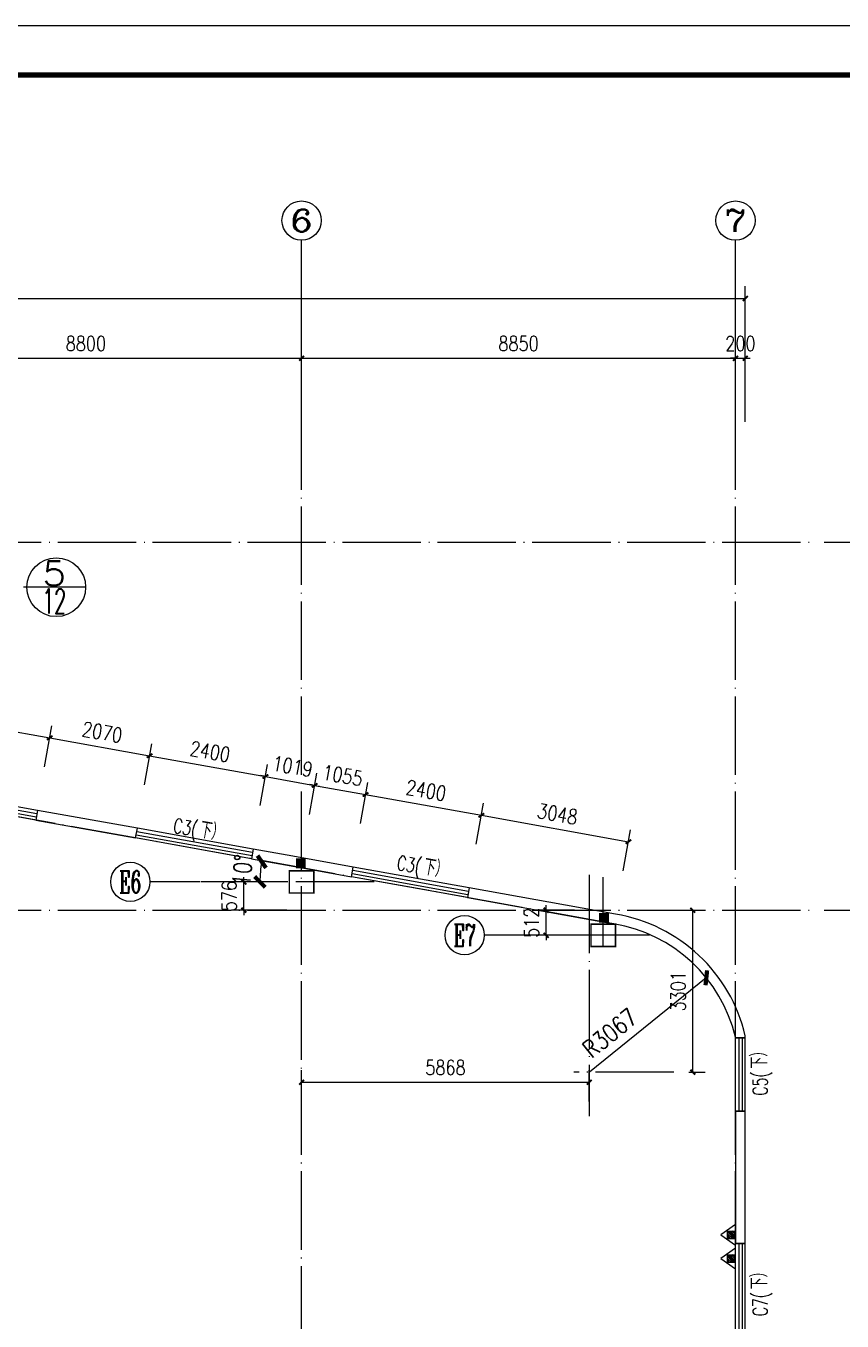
# Model space of a CAD drawing. Header units: millimetres. Extents: x 591771 to 1936534, y -622016 to 355666.
# Drawn here: x 646062 to 662711, y 132063 to 158461 of the extents above; entities that cross this region are included whole.
import ezdxf
from ezdxf.enums import TextEntityAlignment as Align

# ---------------------------------------------------------------- set-up
doc = ezdxf.new("R2010")
doc.units = ezdxf.units.MM
doc.header["$LTSCALE"] = 80
doc.linetypes.add('DOTE', pattern=[2.42, 2, -0.2, 0.02, -0.2])
for name, color, linetype in [('\\M+5BDA8-\\M+5B3DF\\M+5B4E7', 3, 'Continuous'), ('\\M+5BDA8-\\M+5B4B0', 4, 'Continuous'), ('\\M+5BDA8-\\M+5C3C5\\M+5B4B0\\M+5B1E0\\M+5BAC5', 7, 'Continuous'), ('\\M+5BDA8-\\M+5C7BD-\\M+5D7A9', 31, 'Continuous'), ('\\M+5BDA8-\\M+5D6E1', 17, 'DOTE'), ('\\M+5BDA8-\\M+5D6E1-\\M+5B1EA\\M+5D7A2', 3, 'Continuous'), ('\\M+5C1A2\\M+5C3E6\\M+5CFDF\\M+5CCF51', 7, 'Continuous'), ('\\M+5C1A2\\M+5C3E6\\M+5CFF4\\M+5CCF53', 252, 'Continuous'), ('\\M+5CDBC\\M+5BFF2', 252, 'Continuous'), ('AXIS_TEXT', 7, 'Continuous'), ('MHQ', 2, 'Continuous'), ('PUB_TEXT', 7, 'Continuous'), ('WALL', 31, 'Continuous'), ('WINDOW_TEXT', 7, 'Continuous')]:
    doc.layers.add(name, color=color, linetype=linetype)
doc.styles.add('_HZTXT', font='txt.shx', dxfattribs={"width": 0.8, "bigfont": 'hztxt.shx'})
doc.styles.add('A-AXIS-LABEL', font='COMPLEX', dxfattribs={"bigfont": 'GBCBIG'})
doc.styles.add('A-WIN-LABEL', font='SIMPLEX', dxfattribs={"bigfont": 'GBCBIG'})
doc.styles.add('COMPLEX', font='COMPLEX')
doc.styles.add('DIM_FONT', font='SIMPLEX.shx', dxfattribs={"width": 0.8})
doc.styles.add('ROMANS', font='ROMANS.shx', dxfattribs={"width": 0.8, "bigfont": 'hhztxt.shx'})
doc.dimstyles.new('dim1-150', dxfattribs={"dimscale": 180, "dimtxt": 2, "dimasz": 1.2, "dimexe": 1.2, "dimexo": 1.2, "dimgap": 1, "dimtad": 1, "dimdec": 0, "dimdsep": 46, "dimtxsty": 'ROMANS', "dimblk": 'ARCHTICK', "dimcen": 0, "dimadec": 0, "dimazin": 0, "dimtfac": 0.71, "dimtdec": 0, "dimtix": 1, "dimtmove": 0, "dimatfit": 3, "dimldrblk": 'ARCHTICK', "dimfxl": 0, "dimtolj": 1, "dimtzin": 0, "dimarcsym": 0})
doc.dimstyles.new('DIMN', dxfattribs={"dimtxt": 300, "dimasz": 100, "dimexe": 250, "dimexo": 300, "dimgap": 150, "dimtad": 1, "dimdec": 0, "dimzin": 0, "dimdsep": 46, "dimtxsty": 'DIM_FONT', "dimblk": 'ARCHTICK', "dimcen": 0.09, "dimclrt": 7, "dimazin": 2, "dimtfac": 1, "dimtdec": 0, "dimtix": 1, "dimtmove": 2, "dimatfit": 3, "dimldrblk": 'ARCHTICK', "dimfxl": 0, "dimtolj": 1, "dimtzin": 0, "dimarcsym": 0})

# ---------------------------------------------------------------- blocks, each defined once
blk = doc.blocks.new('A$C0A5937B2')
at = {"layer": 'MHQ'}
h = blk.add_hatch(dxfattribs=at)
h.set_pattern_fill('ANSI31', color=256, scale=10, style=0)
h.set_pattern_definition([(45, (9411.13, -1370.382), (-22.45064, 22.45064), [])])
h.paths.add_polyline_path([(363, 204), (162, 204), (162, 27), (363, 27)])
for points in [[(266, 371), (0, 0), (533, 0)], [(162, 204), (363, 204), (363, 27), (162, 27)]]:
    blk.add_lwpolyline(points, close=True, dxfattribs=at)
blk = doc.blocks.new('A$C152640FC')
at = {"layer": 'MHQ', "rotation": 270}
for p in [(0, 1135), (0, 533)]:
    blk.add_blockref('A$C0A5937B2', p, dxfattribs=at)
blk = doc.blocks.new('A$C56224EAA')
at = {"layer": 'MHQ', "xscale": 0.8, "yscale": 0.8, "zscale": 0.8, "rotation": 90}
blk.add_blockref('A$C152640FC', (908, 0), dxfattribs=at)
blk = doc.blocks.new('_ArchTick')
at = {"color": 0, "linetype": 'ByBlock', "const_width": 0.4}
blk.add_lwpolyline([(-0.5, -0.5), (0.5, 0.5)], dxfattribs=at)
blk = doc.blocks.new('*D32')
at = {"layer": '\\M+5C1A2\\M+5C3E6\\M+5CFDF\\M+5CCF51', "color": 0, "lineweight": -2, "transparency": 16777216}
blk.add_arc((613128, 147938), 5623, 169.8236, 180, dxfattribs=at)
at = {"layer": 'Defpoints', "color": 0, "lineweight": -3, "transparency": 16777216}
for p in [(604090, 149561), (607545, 148602), (603990, 147938), (662218, 147938), (660403, 139452)]:
    blk.add_point(p, dxfattribs=at)
at = {"layer": '\\M+5C1A2\\M+5C3E6\\M+5CFDF\\M+5CCF51', "color": 0, "lineweight": -2, "transparency": 16777216, "xscale": 216, "yscale": 216, "zscale": 216}
for p, rotation in [((607594, 148932), 79.8236399644772), ((607506, 147938), 270)]:
    blk.add_blockref('_ArchTick', p, dxfattribs=dict(at, rotation=rotation))
at = {"layer": '\\M+5C1A2\\M+5C3E6\\M+5CFDF\\M+5CCF51', "color": 0, "lineweight": -2, "transparency": 16777216, "insert": (607161, 148470), "char_height": 360, "attachment_point": 5, "rotation": 84.9118, "style": 'ROMANS'}
blk.add_mtext('\\A1;10%%D', dxfattribs=at)
blk = doc.blocks.new('*D34')
at = {"layer": '\\M+5C1A2\\M+5C3E6\\M+5CFDF\\M+5CCF51', "color": 0, "lineweight": -2, "transparency": 16777216}
blk.add_arc((625344, 146008), 2447, 169.8236, 180, dxfattribs=at)
at = {"layer": 'Defpoints', "color": 0, "lineweight": -3, "transparency": 16777216}
for p in [(615138, 147840), (622915, 146297), (621461, 146008), (625344, 146008), (660407, 139714)]:
    blk.add_point(p, dxfattribs=at)
at = {"layer": '\\M+5C1A2\\M+5C3E6\\M+5CFDF\\M+5CCF51', "color": 0, "lineweight": -2, "transparency": 16777216, "xscale": 216, "yscale": 216, "zscale": 216}
for p, rotation in [((622936, 146440), 79.8236399644773), ((622898, 146008), 270)]:
    blk.add_blockref('_ArchTick', p, dxfattribs=dict(at, rotation=rotation))
at = {"layer": '\\M+5C1A2\\M+5C3E6\\M+5CFDF\\M+5CCF51', "color": 0, "lineweight": -2, "transparency": 16777216, "insert": (622540, 146257), "char_height": 360, "attachment_point": 5, "rotation": 84.9118, "style": 'ROMANS'}
blk.add_mtext('\\A1;10%%D', dxfattribs=at)
blk = doc.blocks.new('*D35')
at = {"layer": '\\M+5C1A2\\M+5C3E6\\M+5CFDF\\M+5CCF51', "color": 0, "lineweight": -2, "transparency": 16777216}
blk.add_line((633100, 144175), (633020, 144175), dxfattribs=at)
blk.add_arc((635555, 144175), 2319, 169.8236, 180, dxfattribs=at)
at = {"layer": 'Defpoints', "color": 0, "lineweight": -3, "transparency": 16777216}
for p in [(615138, 147840), (633252, 144449), (633316, 144175), (635555, 144175), (660407, 139714)]:
    blk.add_point(p, dxfattribs=at)
at = {"layer": '\\M+5C1A2\\M+5C3E6\\M+5CFDF\\M+5CCF51', "color": 0, "lineweight": -2, "transparency": 16777216, "xscale": 216, "yscale": 216, "zscale": 216}
for p, rotation in [((633272, 144585), 79.8236399644773), ((633236, 144175), 270)]:
    blk.add_blockref('_ArchTick', p, dxfattribs=dict(at, rotation=rotation))
at = {"layer": '\\M+5C1A2\\M+5C3E6\\M+5CFDF\\M+5CCF51', "color": 0, "lineweight": -2, "transparency": 16777216, "insert": (632878, 144413), "char_height": 360, "attachment_point": 5, "rotation": 84.9118, "style": 'ROMANS'}
blk.add_mtext('\\A1;10%%D', dxfattribs=at)
blk = doc.blocks.new('*D36')
at = {"layer": '\\M+5C1A2\\M+5C3E6\\M+5CFDF\\M+5CCF51', "color": 0, "lineweight": -2, "transparency": 16777216}
blk.add_arc((644374, 142592), 2073, 169.8236, 180, dxfattribs=at)
at = {"layer": 'Defpoints', "color": 0, "lineweight": -3, "transparency": 16777216}
for p in [(615138, 147840), (642315, 142837), (642151, 142592), (644374, 142592), (660507, 139696)]:
    blk.add_point(p, dxfattribs=at)
at = {"layer": '\\M+5C1A2\\M+5C3E6\\M+5CFDF\\M+5CCF51', "color": 0, "lineweight": -2, "transparency": 16777216, "xscale": 216, "yscale": 216, "zscale": 216}
for p, rotation in [((642333, 142958), 79.8236399644773), ((642301, 142592), 270)]:
    blk.add_blockref('_ArchTick', p, dxfattribs=dict(at, rotation=rotation))
at = {"layer": '\\M+5C1A2\\M+5C3E6\\M+5CFDF\\M+5CCF51', "color": 0, "lineweight": -2, "transparency": 16777216, "insert": (641942, 142808), "char_height": 360, "attachment_point": 5, "rotation": 84.9118, "style": 'ROMANS'}
blk.add_mtext('\\A1;10%%D', dxfattribs=at)
blk = doc.blocks.new('*D37')
at = {"layer": '\\M+5C1A2\\M+5C3E6\\M+5CFDF\\M+5CCF51', "color": 0, "lineweight": -2, "transparency": 16777216}
blk.add_arc((653165, 141014), 2329, 169.8236, 180, dxfattribs=at)
at = {"layer": 'Defpoints', "color": 0, "lineweight": -3, "transparency": 16777216}
for p in [(615138, 147840), (650852, 141289), (649817, 141014), (653165, 141014), (660407, 139714)]:
    blk.add_point(p, dxfattribs=at)
at = {"layer": '\\M+5C1A2\\M+5C3E6\\M+5CFDF\\M+5CCF51', "color": 0, "lineweight": -2, "transparency": 16777216, "xscale": 216, "yscale": 216, "zscale": 216}
for p, rotation in [((650873, 141425), 79.8236399644773), ((650836, 141014), 270)]:
    blk.add_blockref('_ArchTick', p, dxfattribs=dict(at, rotation=rotation))
at = {"layer": '\\M+5C1A2\\M+5C3E6\\M+5CFDF\\M+5CCF51', "color": 0, "lineweight": -2, "transparency": 16777216, "insert": (650478, 141253), "char_height": 360, "attachment_point": 5, "rotation": 84.9118, "style": 'ROMANS'}
blk.add_mtext('\\A1;10%%D', dxfattribs=at)
blk = doc.blocks.new('*D81')
at = {"layer": '\\M+5BDA8-\\M+5B3DF\\M+5B4E7', "color": 0, "lineweight": -2, "transparency": 16777216}
blk.add_line((659941, 139060), (657558, 137137), dxfattribs=at)
at = {"layer": 'Defpoints', "color": 0, "lineweight": -3, "transparency": 16777216}
for p in [(659941, 139060), (657554, 137134)]:
    blk.add_point(p, dxfattribs=at)
at = {"layer": '\\M+5BDA8-\\M+5B3DF\\M+5B4E7', "color": 0, "lineweight": -2, "transparency": 16777216, "xscale": 216, "yscale": 216, "zscale": 216, "rotation": 38.91113738284074}
blk.add_blockref('_ArchTick', (659941, 139060), dxfattribs=at)
at = {"layer": '\\M+5BDA8-\\M+5B3DF\\M+5B4E7', "color": 0, "lineweight": -2, "transparency": 16777216, "insert": (657974, 137935), "char_height": 360, "attachment_point": 5, "rotation": 38.9111, "style": 'ROMANS'}
blk.add_mtext('\\A1;R3067', dxfattribs=at)
blk = doc.blocks.new('*D169')
at = {"layer": '\\M+5BDA8-\\M+5B3DF\\M+5B4E7', "color": 0, "lineweight": -2, "transparency": 16777216}
for p, q in [((651686, 136540), (651686, 137181)), ((657554, 136540), (657554, 137181)), ((651686, 136931), (657554, 136931))]:
    blk.add_line(p, q, dxfattribs=at)
at = {"layer": 'Defpoints', "color": 0, "transparency": 16777216}
for p in [(657554, 136931), (651686, 136240), (657554, 136240)]:
    blk.add_point(p, dxfattribs=at)
at = {"layer": '\\M+5BDA8-\\M+5B3DF\\M+5B4E7', "color": 0, "lineweight": -2, "transparency": 16777216, "xscale": 100, "yscale": 100, "zscale": 100, "rotation": 180}
blk.add_blockref('_ArchTick', (651686, 136931), dxfattribs=at)
at = {"layer": '\\M+5BDA8-\\M+5B3DF\\M+5B4E7', "color": 0, "lineweight": -2, "transparency": 16777216, "xscale": 100, "yscale": 100, "zscale": 100}
blk.add_blockref('_ArchTick', (657554, 136931), dxfattribs=at)
at = {"layer": '\\M+5BDA8-\\M+5B3DF\\M+5B4E7', "color": 7, "transparency": 16777216, "insert": (654620, 137231), "char_height": 300, "attachment_point": 5, "style": 'DIM_FONT'}
blk.add_mtext('\\A1;5868', dxfattribs=at)
blk = doc.blocks.new('*D173')
at = {"layer": '\\M+5BDA8-\\M+5B3DF\\M+5B4E7', "color": 0, "lineweight": -2, "transparency": 16777216}
for p, q in [((657254, 140438), (656426, 140438)), ((656676, 140438), (656676, 140538)), ((656676, 139926), (656676, 140438)), ((657254, 139926), (656426, 139926)), ((656676, 139926), (656676, 139826))]:
    blk.add_line(p, q, dxfattribs=at)
at = {"layer": 'Defpoints', "color": 0, "transparency": 16777216}
for p in [(656676, 140438), (657554, 140438), (657554, 139926)]:
    blk.add_point(p, dxfattribs=at)
at = {"layer": '\\M+5BDA8-\\M+5B3DF\\M+5B4E7', "color": 0, "lineweight": -2, "transparency": 16777216, "xscale": 100, "yscale": 100, "zscale": 100}
for p, rotation in [((656676, 140438), 269.9943668590598), ((656676, 139926), 89.99436685905972)]:
    blk.add_blockref('_ArchTick', p, dxfattribs=dict(at, rotation=rotation))
at = {"layer": '\\M+5BDA8-\\M+5B3DF\\M+5B4E7', "color": 7, "transparency": 16777216, "insert": (656376, 140182), "char_height": 300, "attachment_point": 5, "rotation": 89.9944, "style": 'DIM_FONT'}
blk.add_mtext('\\A1;512', dxfattribs=at)
blk = doc.blocks.new('*D174')
at = {"layer": '\\M+5BDA8-\\M+5B3DF\\M+5B4E7', "color": 0, "lineweight": -2, "transparency": 16777216}
for p, q in [((651386, 141014), (650258, 141014)), ((650508, 141014), (650508, 141114)), ((650508, 140438), (650508, 141014)), ((651386, 140438), (650258, 140438)), ((650508, 140438), (650508, 140338))]:
    blk.add_line(p, q, dxfattribs=at)
at = {"layer": 'Defpoints', "color": 0, "transparency": 16777216}
for p in [(650508, 141014), (651686, 141014), (651686, 140438)]:
    blk.add_point(p, dxfattribs=at)
at = {"layer": '\\M+5BDA8-\\M+5B3DF\\M+5B4E7', "color": 0, "lineweight": -2, "transparency": 16777216, "xscale": 100, "yscale": 100, "zscale": 100}
for p, rotation in [((650508, 141014), 270), ((650508, 140438), 90)]:
    blk.add_blockref('_ArchTick', p, dxfattribs=dict(at, rotation=rotation))
at = {"layer": '\\M+5BDA8-\\M+5B3DF\\M+5B4E7', "color": 7, "transparency": 16777216, "insert": (650208, 140726), "char_height": 300, "attachment_point": 5, "rotation": 90, "style": 'DIM_FONT'}
blk.add_mtext('\\A1;576', dxfattribs=at)
blk = doc.blocks.new('*D177')
at = {"layer": '\\M+5BDA8-\\M+5B3DF\\M+5B4E7', "color": 0, "lineweight": -2, "transparency": 16777216}
for p, q in [((659581, 140438), (659915, 140438)), ((659665, 137137), (659665, 140438)), ((659581, 137137), (659915, 137137))]:
    blk.add_line(p, q, dxfattribs=at)
at = {"layer": 'Defpoints', "color": 0, "transparency": 16777216}
for p in [(659281, 140438), (659665, 140438), (659281, 137137)]:
    blk.add_point(p, dxfattribs=at)
at = {"layer": '\\M+5BDA8-\\M+5B3DF\\M+5B4E7', "color": 0, "lineweight": -2, "transparency": 16777216, "xscale": 100, "yscale": 100, "zscale": 100}
for p, rotation in [((659665, 140438), 90), ((659665, 137137), 270)]:
    blk.add_blockref('_ArchTick', p, dxfattribs=dict(at, rotation=rotation))
at = {"layer": '\\M+5BDA8-\\M+5B3DF\\M+5B4E7', "color": 7, "transparency": 16777216, "insert": (659365, 138787), "char_height": 300, "attachment_point": 5, "rotation": 90, "style": 'DIM_FONT'}
blk.add_mtext('\\A1;3301', dxfattribs=at)
blk = doc.blocks.new('*D284')
at = {"layer": '\\M+5BDA8-\\M+5B3DF\\M+5B4E7', "color": 0, "lineweight": -2, "transparency": 16777216}
for p, q in [((644079, 143785), (644230, 144622)), ((644186, 144376), (646548, 143952)), ((646442, 143361), (646592, 144198))]:
    blk.add_line(p, q, dxfattribs=at)
at = {"layer": 'Defpoints', "color": 0, "transparency": 16777216}
for p in [(646548, 143952), (644026, 143490), (646389, 143066)]:
    blk.add_point(p, dxfattribs=at)
at = {"layer": '\\M+5BDA8-\\M+5B3DF\\M+5B4E7', "color": 0, "lineweight": -2, "transparency": 16777216, "xscale": 100, "yscale": 100, "zscale": 100}
for p, rotation in [((644186, 144376), 169.8237537539224), ((646548, 143952), 349.8237537539225)]:
    blk.add_blockref('_ArchTick', p, dxfattribs=dict(at, rotation=rotation))
at = {"layer": '\\M+5BDA8-\\M+5B3DF\\M+5B4E7', "color": 7, "transparency": 16777216, "insert": (645420, 144459), "char_height": 300, "attachment_point": 5, "rotation": 349.8238, "style": 'DIM_FONT'}
blk.add_mtext('\\A1;2400', dxfattribs=at)
blk = doc.blocks.new('*D285')
at = {"layer": '\\M+5BDA8-\\M+5B3DF\\M+5B4E7', "color": 0, "lineweight": -2, "transparency": 16777216}
for p, q in [((646442, 143361), (646592, 144198)), ((646548, 143952), (648585, 143586)), ((648479, 142995), (648629, 143832))]:
    blk.add_line(p, q, dxfattribs=at)
at = {"layer": 'Defpoints', "color": 0, "transparency": 16777216}
for p in [(648585, 143586), (646389, 143066), (648426, 142700)]:
    blk.add_point(p, dxfattribs=at)
at = {"layer": '\\M+5BDA8-\\M+5B3DF\\M+5B4E7', "color": 0, "lineweight": -2, "transparency": 16777216, "xscale": 100, "yscale": 100, "zscale": 100}
for p, rotation in [((646548, 143952), 169.8237537539225), ((648585, 143586), 349.8237537539225)]:
    blk.add_blockref('_ArchTick', p, dxfattribs=dict(at, rotation=rotation))
at = {"layer": '\\M+5BDA8-\\M+5B3DF\\M+5B4E7', "color": 7, "transparency": 16777216, "insert": (647620, 144065), "char_height": 300, "attachment_point": 5, "rotation": 349.8238, "style": 'DIM_FONT'}
blk.add_mtext('\\A1;2070', dxfattribs=at)
blk = doc.blocks.new('*D286')
at = {"layer": '\\M+5BDA8-\\M+5B3DF\\M+5B4E7', "color": 0, "lineweight": -2, "transparency": 16777216}
for p, q in [((648479, 142995), (648629, 143832)), ((648585, 143586), (650948, 143162)), ((650841, 142571), (650992, 143408))]:
    blk.add_line(p, q, dxfattribs=at)
at = {"layer": 'Defpoints', "color": 0, "transparency": 16777216}
for p in [(650948, 143162), (648426, 142700), (650788, 142276)]:
    blk.add_point(p, dxfattribs=at)
at = {"layer": '\\M+5BDA8-\\M+5B3DF\\M+5B4E7', "color": 0, "lineweight": -2, "transparency": 16777216, "xscale": 100, "yscale": 100, "zscale": 100}
for p, rotation in [((648585, 143586), 169.8237537539224), ((650948, 143162), 349.8237537539225)]:
    blk.add_blockref('_ArchTick', p, dxfattribs=dict(at, rotation=rotation))
at = {"layer": '\\M+5BDA8-\\M+5B3DF\\M+5B4E7', "color": 7, "transparency": 16777216, "insert": (649819, 143670), "char_height": 300, "attachment_point": 5, "rotation": 349.8238, "style": 'DIM_FONT'}
blk.add_mtext('\\A1;2400', dxfattribs=at)
blk = doc.blocks.new('*D287')
at = {"layer": '\\M+5BDA8-\\M+5B3DF\\M+5B4E7', "color": 0, "lineweight": -2, "transparency": 16777216}
for p, q in [((650841, 142571), (650992, 143408)), ((650948, 143162), (650849, 143180)), ((650948, 143162), (651951, 142982)), ((651845, 142391), (651995, 143228)), ((651951, 142982), (652049, 142965))]:
    blk.add_line(p, q, dxfattribs=at)
at = {"layer": 'Defpoints', "color": 0, "transparency": 16777216}
for p in [(651951, 142982), (650788, 142276), (651792, 142096)]:
    blk.add_point(p, dxfattribs=at)
at = {"layer": '\\M+5BDA8-\\M+5B3DF\\M+5B4E7', "color": 0, "lineweight": -2, "transparency": 16777216, "xscale": 100, "yscale": 100, "zscale": 100}
for p, rotation in [((650948, 143162), 349.8237537539221), ((651951, 142982), 169.8237537539221)]:
    blk.add_blockref('_ArchTick', p, dxfattribs=dict(at, rotation=rotation))
at = {"layer": '\\M+5BDA8-\\M+5B3DF\\M+5B4E7', "color": 7, "transparency": 16777216, "insert": (651502, 143368), "char_height": 300, "attachment_point": 5, "rotation": 349.8238, "style": 'DIM_FONT'}
blk.add_mtext('\\A1;1019', dxfattribs=at)
blk = doc.blocks.new('*D288')
at = {"layer": '\\M+5BDA8-\\M+5B3DF\\M+5B4E7', "color": 0, "lineweight": -2, "transparency": 16777216}
for p, q in [((651845, 142391), (651995, 143228)), ((651951, 142982), (651852, 143000)), ((651951, 142982), (652990, 142796)), ((652884, 142205), (653034, 143042)), ((652990, 142796), (653088, 142778))]:
    blk.add_line(p, q, dxfattribs=at)
at = {"layer": 'Defpoints', "color": 0, "transparency": 16777216}
for p in [(652990, 142796), (651792, 142096), (652831, 141910)]:
    blk.add_point(p, dxfattribs=at)
at = {"layer": '\\M+5BDA8-\\M+5B3DF\\M+5B4E7', "color": 0, "lineweight": -2, "transparency": 16777216, "xscale": 100, "yscale": 100, "zscale": 100}
for p, rotation in [((651951, 142982), 349.8237537539219), ((652990, 142796), 169.823753753922)]:
    blk.add_blockref('_ArchTick', p, dxfattribs=dict(at, rotation=rotation))
at = {"layer": '\\M+5BDA8-\\M+5B3DF\\M+5B4E7', "color": 7, "transparency": 16777216, "insert": (652523, 143184), "char_height": 300, "attachment_point": 5, "rotation": 349.8238, "style": 'DIM_FONT'}
blk.add_mtext('\\A1;1055', dxfattribs=at)
blk = doc.blocks.new('*D289')
at = {"layer": '\\M+5BDA8-\\M+5B3DF\\M+5B4E7', "color": 0, "lineweight": -2, "transparency": 16777216}
for p, q in [((652884, 142205), (653034, 143042)), ((652990, 142796), (655352, 142372)), ((655246, 141781), (655396, 142618))]:
    blk.add_line(p, q, dxfattribs=at)
at = {"layer": 'Defpoints', "color": 0, "transparency": 16777216}
for p in [(655352, 142372), (652831, 141910), (655193, 141486)]:
    blk.add_point(p, dxfattribs=at)
at = {"layer": '\\M+5BDA8-\\M+5B3DF\\M+5B4E7', "color": 0, "lineweight": -2, "transparency": 16777216, "xscale": 100, "yscale": 100, "zscale": 100}
for p, rotation in [((652990, 142796), 169.8237537539227), ((655352, 142372), 349.8237537539227)]:
    blk.add_blockref('_ArchTick', p, dxfattribs=dict(at, rotation=rotation))
at = {"layer": '\\M+5BDA8-\\M+5B3DF\\M+5B4E7', "color": 7, "transparency": 16777216, "insert": (654224, 142879), "char_height": 300, "attachment_point": 5, "rotation": 349.8238, "style": 'DIM_FONT'}
blk.add_mtext('\\A1;2400', dxfattribs=at)
blk = doc.blocks.new('*D290')
at = {"layer": '\\M+5BDA8-\\M+5B3DF\\M+5B4E7', "color": 0, "lineweight": -2, "transparency": 16777216}
for p, q in [((655246, 141781), (655396, 142618)), ((655352, 142372), (658352, 141833)), ((658246, 141242), (658396, 142079))]:
    blk.add_line(p, q, dxfattribs=at)
at = {"layer": 'Defpoints', "color": 0, "transparency": 16777216}
for p in [(658352, 141833), (655193, 141486), (658193, 140947)]:
    blk.add_point(p, dxfattribs=at)
at = {"layer": '\\M+5BDA8-\\M+5B3DF\\M+5B4E7', "color": 0, "lineweight": -2, "transparency": 16777216, "xscale": 100, "yscale": 100, "zscale": 100}
for p, rotation in [((655352, 142372), 169.8237537539224), ((658352, 141833), 349.8237537539225)]:
    blk.add_blockref('_ArchTick', p, dxfattribs=dict(at, rotation=rotation))
at = {"layer": '\\M+5BDA8-\\M+5B3DF\\M+5B4E7', "color": 7, "transparency": 16777216, "insert": (656905, 142398), "char_height": 300, "attachment_point": 5, "rotation": 349.8238, "style": 'DIM_FONT'}
blk.add_mtext('\\A1;3048', dxfattribs=at)
blk = doc.blocks.new('*D567')
at = {"layer": '\\M+5BDA8-\\M+5B3DF\\M+5B4E7', "color": 0, "lineweight": -2, "transparency": 16777216}
for p, q in [((606236, 150693), (606236, 153156)), ((660736, 150693), (660736, 153156)), ((606236, 152906), (660736, 152906))]:
    blk.add_line(p, q, dxfattribs=at)
at = {"layer": 'Defpoints', "color": 0, "transparency": 16777216}
for p in [(660736, 152906), (606236, 150393), (660736, 150393)]:
    blk.add_point(p, dxfattribs=at)
at = {"layer": '\\M+5BDA8-\\M+5B3DF\\M+5B4E7', "color": 0, "lineweight": -2, "transparency": 16777216, "xscale": 100, "yscale": 100, "zscale": 100, "rotation": 180}
blk.add_blockref('_ArchTick', (606236, 152906), dxfattribs=at)
at = {"layer": '\\M+5BDA8-\\M+5B3DF\\M+5B4E7', "color": 0, "lineweight": -2, "transparency": 16777216, "xscale": 100, "yscale": 100, "zscale": 100}
blk.add_blockref('_ArchTick', (660736, 152906), dxfattribs=at)
at = {"layer": '\\M+5BDA8-\\M+5B3DF\\M+5B4E7', "color": 7, "transparency": 16777216, "insert": (633486, 153206), "char_height": 300, "attachment_point": 5, "style": 'DIM_FONT'}
blk.add_mtext('\\A1;54500', dxfattribs=at)
blk = doc.blocks.new('*D572')
at = {"layer": '\\M+5BDA8-\\M+5B3DF\\M+5B4E7', "color": 0, "lineweight": -2, "transparency": 16777216}
for p, q in [((660536, 150393), (660536, 151937)), ((660736, 150393), (660736, 151937)), ((660536, 151687), (660436, 151687)), ((660536, 151687), (660736, 151687)), ((660736, 151687), (660836, 151687))]:
    blk.add_line(p, q, dxfattribs=at)
at = {"layer": 'Defpoints', "color": 0, "transparency": 16777216}
for p in [(660736, 151687), (660536, 150093), (660736, 150093)]:
    blk.add_point(p, dxfattribs=at)
at = {"layer": '\\M+5BDA8-\\M+5B3DF\\M+5B4E7', "color": 0, "lineweight": -2, "transparency": 16777216, "xscale": 100, "yscale": 100, "zscale": 100}
blk.add_blockref('_ArchTick', (660536, 151687), dxfattribs=at)
at = {"layer": '\\M+5BDA8-\\M+5B3DF\\M+5B4E7', "color": 0, "lineweight": -2, "transparency": 16777216, "xscale": 100, "yscale": 100, "zscale": 100, "rotation": 180}
blk.add_blockref('_ArchTick', (660736, 151687), dxfattribs=at)
at = {"layer": '\\M+5BDA8-\\M+5B3DF\\M+5B4E7', "color": 7, "transparency": 16777216, "insert": (660636, 151987), "char_height": 300, "attachment_point": 5, "style": 'DIM_FONT'}
blk.add_mtext('\\A1;200', dxfattribs=at)
blk = doc.blocks.new('*D579')
at = {"layer": '\\M+5BDA8-\\M+5D6E1-\\M+5B1EA\\M+5D7A2', "color": 0, "lineweight": -2, "transparency": 16777216}
for p, q in [((662348, 140438), (665281, 140438)), ((665031, 131538), (665031, 140438)), ((662348, 131538), (665281, 131538))]:
    blk.add_line(p, q, dxfattribs=at)
at = {"layer": 'Defpoints', "color": 0, "transparency": 16777216}
for p in [(662048, 140438), (665031, 140438), (662048, 131538)]:
    blk.add_point(p, dxfattribs=at)
at = {"layer": '\\M+5BDA8-\\M+5D6E1-\\M+5B1EA\\M+5D7A2', "color": 0, "lineweight": -2, "transparency": 16777216, "xscale": 100, "yscale": 100, "zscale": 100}
for p, rotation in [((665031, 140438), 90), ((665031, 131538), 270)]:
    blk.add_blockref('_ArchTick', p, dxfattribs=dict(at, rotation=rotation))
at = {"layer": '\\M+5BDA8-\\M+5D6E1-\\M+5B1EA\\M+5D7A2', "color": 7, "transparency": 16777216, "insert": (664731, 135988), "char_height": 300, "attachment_point": 5, "rotation": 90, "style": 'DIM_FONT'}
blk.add_mtext('\\A1;8900', dxfattribs=at)
blk = doc.blocks.new('*D580')
at = {"layer": '\\M+5BDA8-\\M+5D6E1-\\M+5B1EA\\M+5D7A2', "color": 0, "lineweight": -2, "transparency": 16777216}
for p, q in [((662348, 147938), (665281, 147938)), ((665031, 140438), (665031, 147938)), ((662348, 140438), (665281, 140438))]:
    blk.add_line(p, q, dxfattribs=at)
at = {"layer": 'Defpoints', "color": 0, "transparency": 16777216}
for p in [(662048, 147938), (665031, 147938), (662048, 140438)]:
    blk.add_point(p, dxfattribs=at)
at = {"layer": '\\M+5BDA8-\\M+5D6E1-\\M+5B1EA\\M+5D7A2', "color": 0, "lineweight": -2, "transparency": 16777216, "xscale": 100, "yscale": 100, "zscale": 100}
for p, rotation in [((665031, 147938), 90), ((665031, 140438), 270)]:
    blk.add_blockref('_ArchTick', p, dxfattribs=dict(at, rotation=rotation))
at = {"layer": '\\M+5BDA8-\\M+5D6E1-\\M+5B1EA\\M+5D7A2', "color": 7, "transparency": 16777216, "insert": (664731, 144188), "char_height": 300, "attachment_point": 5, "rotation": 90, "style": 'DIM_FONT'}
blk.add_mtext('\\A1;7500', dxfattribs=at)
blk = doc.blocks.new('*D596')
at = {"layer": '\\M+5BDA8-\\M+5B3DF\\M+5B4E7', "color": 0, "lineweight": -2, "transparency": 16777216}
for p, q in [((642886, 150393), (642886, 151937)), ((651686, 150393), (651686, 151937)), ((642886, 151687), (651686, 151687))]:
    blk.add_line(p, q, dxfattribs=at)
at = {"layer": 'Defpoints', "color": 0, "transparency": 16777216}
for p in [(651686, 151687), (642886, 150093), (651686, 150093)]:
    blk.add_point(p, dxfattribs=at)
at = {"layer": '\\M+5BDA8-\\M+5B3DF\\M+5B4E7', "color": 0, "lineweight": -2, "transparency": 16777216, "xscale": 100, "yscale": 100, "zscale": 100, "rotation": 180}
blk.add_blockref('_ArchTick', (642886, 151687), dxfattribs=at)
at = {"layer": '\\M+5BDA8-\\M+5B3DF\\M+5B4E7', "color": 0, "lineweight": -2, "transparency": 16777216, "xscale": 100, "yscale": 100, "zscale": 100}
blk.add_blockref('_ArchTick', (651686, 151687), dxfattribs=at)
at = {"layer": '\\M+5BDA8-\\M+5B3DF\\M+5B4E7', "color": 7, "transparency": 16777216, "insert": (647286, 151987), "char_height": 300, "attachment_point": 5, "style": 'DIM_FONT'}
blk.add_mtext('\\A1;8800', dxfattribs=at)
blk = doc.blocks.new('*D597')
at = {"layer": '\\M+5BDA8-\\M+5B3DF\\M+5B4E7', "color": 0, "lineweight": -2, "transparency": 16777216}
for p, q in [((651686, 150393), (651686, 151937)), ((660536, 150393), (660536, 151937)), ((651686, 151687), (660536, 151687))]:
    blk.add_line(p, q, dxfattribs=at)
at = {"layer": 'Defpoints', "color": 0, "transparency": 16777216}
for p in [(660536, 151687), (651686, 150093), (660536, 150093)]:
    blk.add_point(p, dxfattribs=at)
at = {"layer": '\\M+5BDA8-\\M+5B3DF\\M+5B4E7', "color": 0, "lineweight": -2, "transparency": 16777216, "xscale": 100, "yscale": 100, "zscale": 100, "rotation": 180}
blk.add_blockref('_ArchTick', (651686, 151687), dxfattribs=at)
at = {"layer": '\\M+5BDA8-\\M+5B3DF\\M+5B4E7', "color": 0, "lineweight": -2, "transparency": 16777216, "xscale": 100, "yscale": 100, "zscale": 100}
blk.add_blockref('_ArchTick', (660536, 151687), dxfattribs=at)
at = {"layer": '\\M+5BDA8-\\M+5B3DF\\M+5B4E7', "color": 7, "transparency": 16777216, "insert": (656111, 151987), "char_height": 300, "attachment_point": 5, "style": 'DIM_FONT'}
blk.add_mtext('\\A1;8850', dxfattribs=at)
blk = doc.blocks.new('_AXISO')
blk.add_circle((0, 0), 0.5)
at = {"layer": 'AXIS_TEXT', "style": 'COMPLEX'}
blk.add_attdef('A', text='', height=0.56, dxfattribs=at).set_placement((-0.25, -0.28), (0.25, -0.28), align=Align.FIT)
blk = doc.blocks.new('\\M+5B6FE\\M+5CEAC\\M+5B4B0\\M+5BFE2$\\M+5CFB5\\M+5CDB3\\M+5CDBC\\M+5BFE2$00000001')
at = {"color": 0}
for points in [[(-0.5, 0.5), (-0.5, -0.5)], [(-0.5, 0.5), (0.5, 0.5)], [(0.5, -0.5), (0.5, 0.5)], [(0.5, 0.167), (-0.5, 0.167)], [(0.5, -0.167), (-0.5, -0.167)], [(-0.5, -0.5), (0.5, -0.5)]]:
    blk.add_lwpolyline(points, dxfattribs=at)

msp = doc.modelspace()

# ---------------------------------------------------------------- hatches: boundary and pattern name
at = {"layer": '\\M+5C1A2\\M+5C3E6\\M+5CFF4\\M+5CCF53'}
for points in [[(651568.2, 141294.5), (651768.2, 141294.5), (651768.2, 141494.5), (651568.2, 141494.5)], [(657753.1, 140181.3), (657953.1, 140181.3), (657953.1, 140381.3), (657753.1, 140381.3)]]:
    msp.add_hatch(color=256, dxfattribs=at).paths.add_polyline_path(points)

# ---------------------------------------------------------------- linework, layer by layer
at = {"layer": '\\M+5BDA8-\\M+5B3DF\\M+5B4E7'}
for p, q in [((647281.2, 147021.5), (646014.5, 147021.5)), ((649606.8, 141013.9), (648597.9, 141013.9)), ((656425.8, 139926.4), (655416.9, 139926.4))]:
    msp.add_line(p, q, dxfattribs=at)
msp.add_circle((646681.2, 147021.5), 600, dxfattribs=at)
at = {"layer": '\\M+5BDA8-\\M+5C7BD-\\M+5D7A9'}
for p, q in [((646298.3, 142473), (646263, 142276.1)), ((648335.8, 142107.2), (646298.3, 142473)), ((646263, 142276.1), (648300.5, 141910.4)), ((648300.5, 141910.4), (648335.8, 142107.2)), ((650698.1, 141683.2), (650662.7, 141486.3)), ((651505.9, 141538.2), (650698.1, 141683.2)), ((652740.2, 141316.6), (651505.9, 141538.2)), ((650662.7, 141486.3), (651470.6, 141341.3)), ((651470.6, 141341.3), (652704.9, 141119.8)), ((652704.9, 141119.8), (652740.2, 141316.6)), ((655102.5, 140892.6), (655067.2, 140695.7)), ((658088.1, 140356.7), (655102.5, 140892.6)), ((655067.2, 140695.7), (658054.1, 140159.6)), ((660536.3, 137851.3), (660536.3, 137839.7)), ((660536.3, 137839.7), (660736.3, 137839.7)), ((660736.3, 137839.7), (660736.3, 137874.7)), ((660536.3, 136339.7), (660536.3, 133642.6)), ((660736.3, 136339.7), (660536.3, 136339.7)), ((660736.3, 133642.6), (660736.3, 136339.7)), ((660536.3, 133642.6), (660736.3, 133642.6))]:
    msp.add_line(p, q, dxfattribs=at)
for radius, start, end in [(3267.4, 13.11641, 80.595), (3067.4, 13.53921, 80.61975)]:
    msp.add_arc((657554.2, 137133.2), radius, start, end, dxfattribs=at)
at = {"layer": '\\M+5BDA8-\\M+5D6E1', "ltscale": 10}
for p, q in [((651685.9, 112220.5), (651685.9, 150092.6)), ((660536.3, 112220.5), (660536.3, 150092.6)), ((604119.3, 147938.2), (662047.7, 147938.2)), ((658089.8, 140153.1), (615268.1, 147839.7)), ((653165.1, 141013.9), (649606.8, 141013.9)), ((657554.3, 141159.6), (657553.9, 136240)), ((657839.7, 139699.5), (657839.7, 141113.6)), ((604119.3, 140438.2), (662047.7, 140438.2)), ((658780.9, 139926.3), (656726.5, 139926.3)), ((659281.1, 137136.8), (657241.6, 137136.8))]:
    msp.add_line(p, q, dxfattribs=at)
at = {"layer": '\\M+5BDA8-\\M+5D6E1-\\M+5B1EA\\M+5D7A2'}
for p, q in [((651685.9, 150092.6), (651685.9, 154092.6)), ((660536.3, 150092.6), (660536.3, 154092.6))]:
    msp.add_line(p, q, dxfattribs=at)
for centre in [(648191.9, 141015.9), (655011, 139928.4)]:
    msp.add_circle(centre, 400, dxfattribs=at)
at = {"layer": '\\M+5C1A2\\M+5C3E6\\M+5CFF4\\M+5CCF53'}
msp.add_line((651940.3, 141257), (651440.3, 141346.8), dxfattribs=at)
at = {"layer": '\\M+5C1A2\\M+5C3E6\\M+5CFF4\\M+5CCF53', "const_width": 30}
for points in [[(651935.5, 140787.1), (651935.5, 141240.6), (651435.5, 141240.6), (651435.5, 140787.1), (651935.5, 140787.1)], [(658089.7, 139699.5), (658089.7, 140153.1), (657589.7, 140153.1), (657589.7, 139699.5), (658089.7, 139699.5)]]:
    msp.add_lwpolyline(points, dxfattribs=at)
at = {"layer": '\\M+5CDBC\\M+5BFF2', "color": 2}
msp.add_lwpolyline([(595259.9, 99060.8), (679359.9, 99060.8), (679359.9, 158460.8), (595259.9, 158460.8)], close=True, dxfattribs=at)
at = {"layer": '\\M+5CDBC\\M+5BFF2', "color": 2, "const_width": 112.5}
msp.add_lwpolyline([(596260, 100060.8), (678359.9, 100060.8), (678359.9, 157460.8), (596260, 157460.8)], close=True, dxfattribs=at)
at = {"layer": 'WALL'}
for p, q in [((651497.9, 141496.6), (651497.8, 141496.6)), ((651957.6, 141216.3), (651957.7, 141216.3))]:
    msp.add_line(p, q, dxfattribs=at)

# ---------------------------------------------------------------- block references
at = {"layer": '\\M+5BDA8-\\M+5B4B0'}
for p, xscale, yscale, zscale, rotation in [((645099.5, 142586.5), -2400, 199.9999999999999, 199.9999999999999, 349.8236399644778), ((649499.3, 141796.8), -2400, 199.9999999999999, 199.9999999999999, 349.8236399644778), ((653903.7, 141006.2), -2400, 200, 200, 349.8236399644784), ((660636.3, 137089.7), -1500, -200, 200, 269.9999999941269), ((660636.3, 132592.6), -2100, -200, 200, 269.9999999941269)]:
    msp.add_blockref('\\M+5B6FE\\M+5CEAC\\M+5B4B0\\M+5BFE2$\\M+5CFB5\\M+5CDB3\\M+5CDBC\\M+5BFE2$00000001', p, dxfattribs=dict(at, xscale=xscale, yscale=yscale, zscale=zscale, rotation=rotation))
at = {"layer": '\\M+5BDA8-\\M+5D6E1-\\M+5B1EA\\M+5D7A2'}
ref = msp.add_blockref('_AXISO', (651685.9, 154492.6), dxfattribs=dict(at, xscale=800, yscale=800, zscale=800))
ref.add_attrib('A', '6', dxfattribs={"layer": 'AXIS_TEXT', "height": 452.5, "style": 'A-AXIS-LABEL', "width": 1.5}).set_placement((651459.6, 154266.3), (651912.2, 154266.3), align=Align.FIT)
ref = msp.add_blockref('_AXISO', (660536.3, 154492.6), dxfattribs=dict(at, xscale=800, yscale=800, zscale=800))
ref.add_attrib('A', '7', dxfattribs={"layer": 'AXIS_TEXT', "height": 452.5, "style": 'A-AXIS-LABEL', "width": 1.5}).set_placement((660310, 154266.3), (660762.5, 154266.3), align=Align.FIT)
at = {"layer": 'WALL', "rotation": 89.99999999999999}
msp.add_blockref('A$C56224EAA', (660536.3, 133126.6), dxfattribs=at)

# ---------------------------------------------------------------- texts
at = {"layer": '\\M+5BDA8-\\M+5C3C5\\M+5B4B0\\M+5B1E0\\M+5BAC5', "style": 'A-WIN-LABEL', "width": 0.705882}
for s, rotation, p in [('C3(', 349.82364, (649047.4, 142022.3)), ('C3(', 349.82364, (653610.5, 141265.3)), ('C5(', 90, (661186.3, 136658.9)), ('C7(', 90, (661186.3, 132161.8))]:
    msp.add_text(s, height=297.5, rotation=rotation, dxfattribs=at).set_placement(p)
at = {"layer": '\\M+5BDA8-\\M+5C3C5\\M+5B4B0\\M+5B1E0\\M+5BAC5', "style": 'A-WIN-LABEL'}
for rotation, p in [(349.82364, (649588.8, 141925.1)), (349.82364, (654151.8, 141168.1)), (90, (661186.3, 137208.9)), (90, (661186.3, 132711.8))]:
    msp.add_text('下）', height=337.59, rotation=rotation, dxfattribs=at).set_placement(p)
at = {"layer": 'PUB_TEXT', "style": 'A-AXIS-LABEL', "width": 0.6}
for s, p, p2 in [('E6', (647965.7, 140789.6), (648418.2, 140789.6)), ('E7', (654784.7, 139702.1), (655237.2, 139702.1))]:
    msp.add_text(s, height=452.55, dxfattribs=at).set_placement(p, p2, align=Align.FIT)
at = {"layer": 'WINDOW_TEXT', "style": '_HZTXT'}
for s, width, p, p2 in [('5', 1.448972, (646399.5, 147052.6), (646882.5, 147052.6)), ('12', 0.676187, (646398.1, 146486.2), (646881.1, 146486.2))]:
    msp.add_text(s, height=500, dxfattribs=dict(at, width=width)).set_placement(p, p2, align=Align.FIT)

# ---------------------------------------------------------------- dimensions: what is measured, and where the dimension line sits
at = {"layer": '\\M+5BDA8-\\M+5B3DF\\M+5B4E7'}
for p1, p2, distance, picture, middle in [((606235.7951, 150392.6181), (660736.2754, 150392.6181), 2513.4381, '*D567', (633486.0352, 153206.0563)), ((642885.9, 150092.6), (651685.9, 150092.6), 1594, '*D596', (647285.9, 151986.7)), ((651685.9, 150092.6), (660536.3, 150092.6), 1594, '*D597', (656111.1, 151986.7)), ((660536.3, 150092.6), (660736.3, 150092.6), 1594, '*D572', (660636.3, 151986.7)), ((644026.4, 143489.9), (646388.7, 143065.9), 900.4, '*D284', (645419.6, 144459.4)), ((646388.7, 143065.9), (648426.2, 142700.1), 900.4, '*D285', (647619.5, 144064.5)), ((648426.2, 142700.1), (650788.5, 142276.1), 900.4, '*D286', (649819.4, 143669.6)), ((650788.5, 142276.1), (651791.8, 142096), 900.4, '*D287', (651502.2, 143367.6)), ((651791.8, 142096), (652830.6, 141909.6), 900.4, '*D288', (652523.3, 143184.3)), ((652830.6, 141909.6), (655192.9, 141485.5), 900.4, '*D289', (654223.8, 142879)), ((655192.9, 141485.5), (658192.9, 140947), 900.4, '*D290', (656905, 142397.8)), ((651685.9, 140438.2), (651685.9, 141013.9), 1178, '*D174', (650207.9, 140726)), ((657554.2, 139926.3), (657554.3, 140438.2), 878.4, '*D173', (656375.8, 140182.3)), ((659281.1, 137136.8), (659281.1, 140438.2), -384, '*D177', (659365.1, 138787.5)), ((651685.9, 136240), (657553.9, 136240), 690.6, '*D169', (654619.9, 137230.6))]:
    dim = msp.add_aligned_dim(p1=p1, p2=p2, distance=distance, dimstyle='DIMN', dxfattribs=at)
    dim.commit()
    dim.dimension.update_dxf_attribs({"geometry": picture, "text_midpoint": middle})
dim = msp.add_radius_dim(center=(657554.3, 137133.6), mpoint=(659940.8, 139060), dimstyle='dim1-150', dxfattribs=at)
dim.commit()
dim.dimension.update_dxf_attribs({"geometry": '*D81', "text_midpoint": (658199.9, 137654.7), "dimtype": 132})
at = {"layer": '\\M+5BDA8-\\M+5D6E1-\\M+5B1EA\\M+5D7A2'}
for p1, p2, picture, middle in [((662047.7, 140438.2), (662047.7, 147938.2), '*D580', (664731.5, 144188.2)), ((662047.7, 131538.2), (662047.7, 140438.2), '*D579', (664731.5, 135988.2))]:
    dim = msp.add_aligned_dim(p1=p1, p2=p2, distance=-2983.8, dimstyle='DIMN', dxfattribs=at)
    dim.commit()
    dim.dimension.update_dxf_attribs({"geometry": picture, "text_midpoint": middle})
at = {"layer": '\\M+5C1A2\\M+5C3E6\\M+5CFDF\\M+5CCF51'}
for base, line1, line2, picture, middle in [((607544.9, 148602.5), ((660403.1, 139452.3), (604089.6, 149560.7)), ((603989.6, 147938.2), (662217.9, 147938.2)), '*D32', (607160.6, 148469.6)), ((622914.6, 146296.9), ((660406.5, 139714.1), (615138.3, 147839.8)), ((625344.4, 146007.8), (621461, 146007.8)), '*D34', (622540, 146257.5)), ((633251.9, 144449), ((660406.5, 139714.1), (615138.3, 147839.8)), ((635555.1, 144175), (633316.3, 144175)), '*D35', (632877.7, 144413.4)), ((642315.4, 142836.8), ((660506.5, 139696.1), (615138.3, 147839.8)), ((644374.3, 142591.9), (642151, 142591.9)), '*D36', (641941.9, 142808.5)), ((650852.3, 141289.1), ((660406.5, 139714.1), (615138.3, 147839.8)), ((653165.1, 141013.9), (649817.4, 141013.9)), '*D37', (650478, 141253.2))]:
    dim = msp.add_angular_dim_2l(base=base, line1=line1, line2=line2, dimstyle='dim1-150', override={"dimazin": 2}, dxfattribs=at)
    dim.commit()
    dim.dimension.update_dxf_attribs({"geometry": picture, "text_midpoint": middle})

doc.saveas('drawing.dxf')
